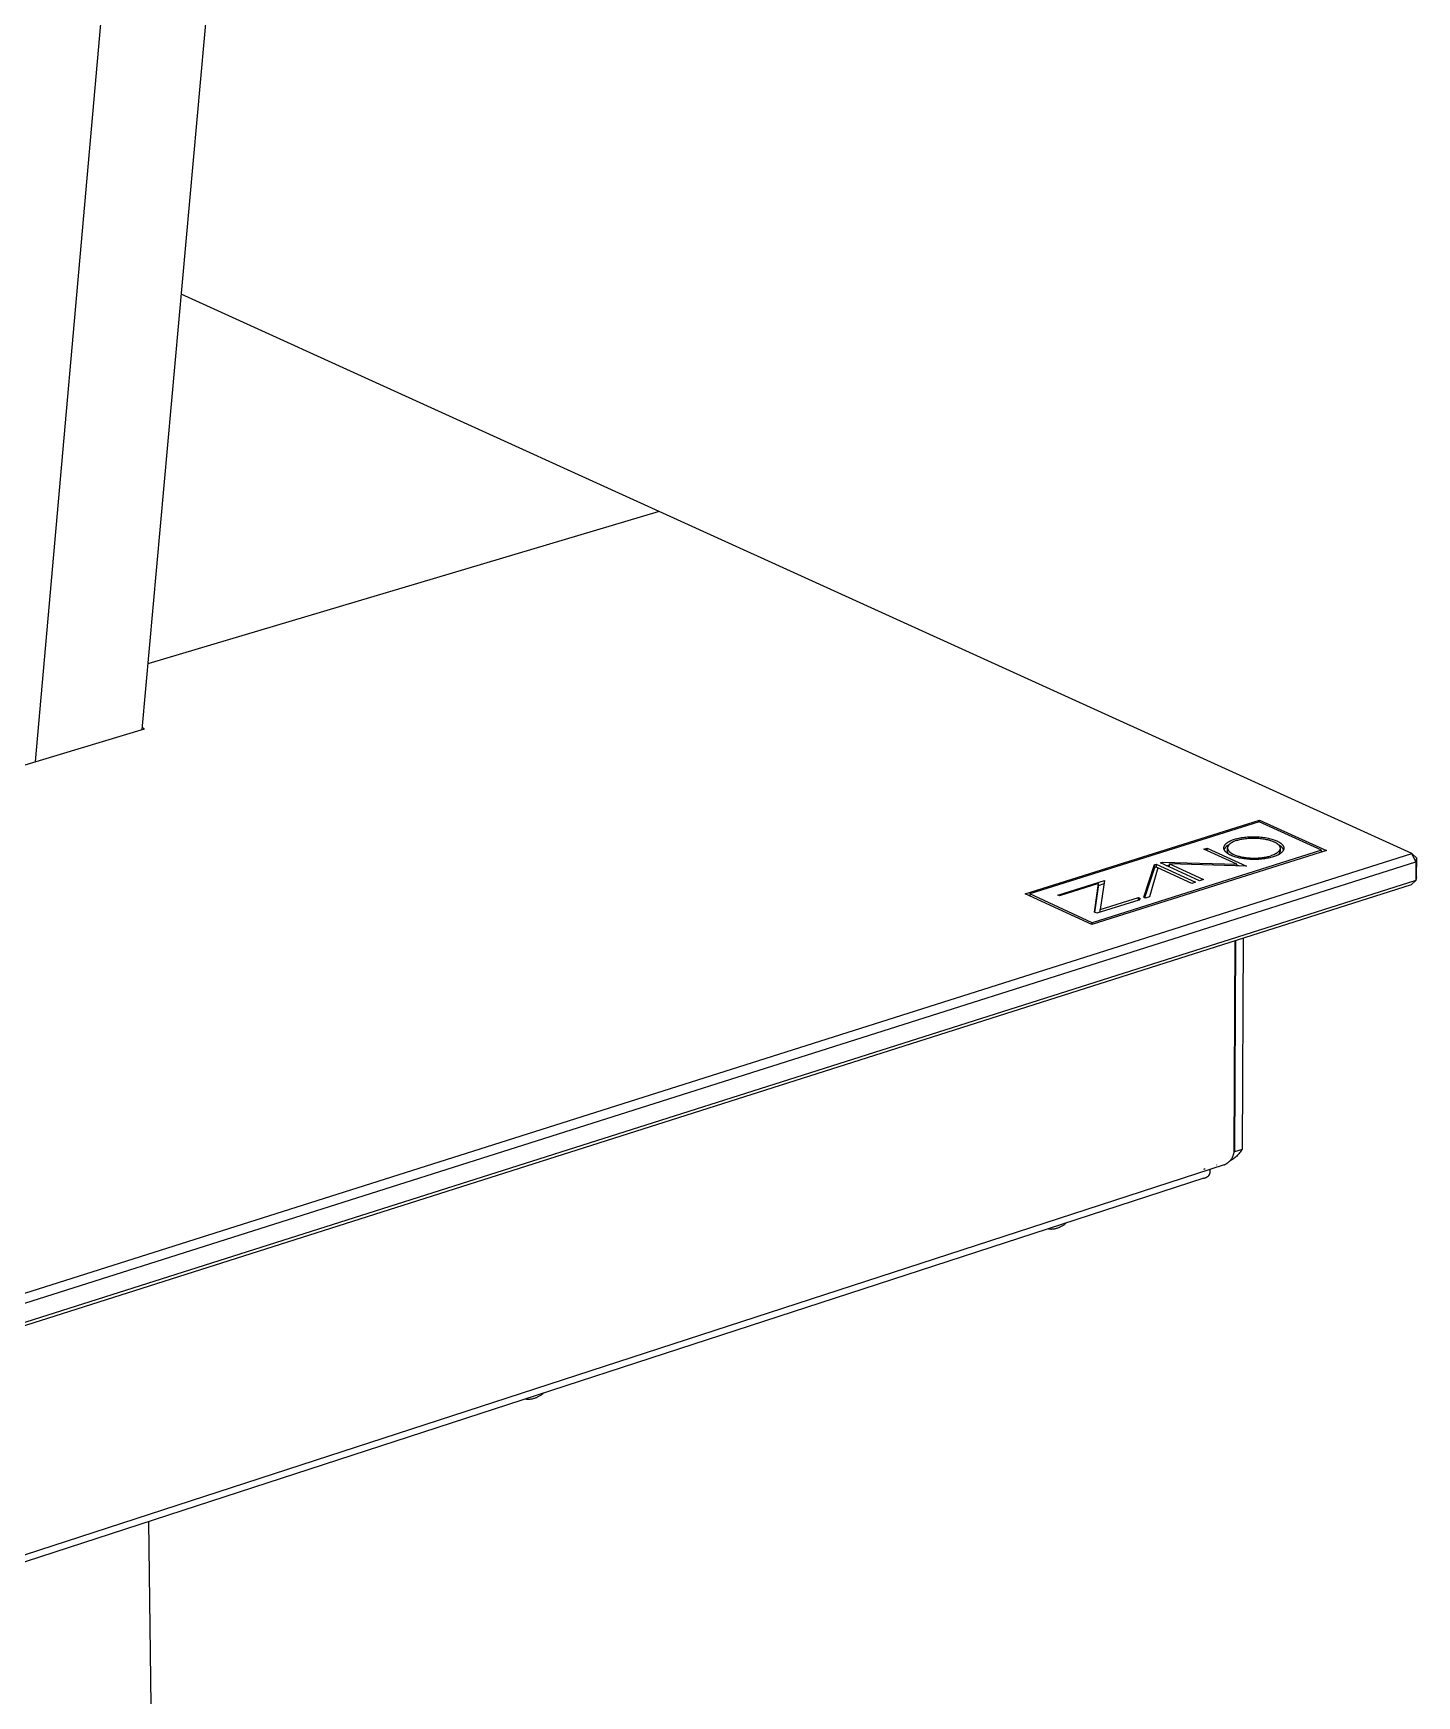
# Model space of a CAD drawing. Header units: millimetres. Extents: x -2542 to 6192, y -257 to 5845.
# Drawn here: x 43.3 to 385.4, y 745.3 to 1156.5 of the extents above; entities that cross this region are included whole.
import ezdxf

# ---------------------------------------------------------------- set-up
doc = ezdxf.new("R2010")
doc.units = ezdxf.units.MM
doc.header["$MEASUREMENT"] = 0
doc.layers.add('Utwórz2D linie widoczne', color=7, linetype='Continuous', true_color=0x000000)

msp = doc.modelspace()

# ---------------------------------------------------------------- linework, layer by layer
at = {"layer": 'Utwórz2D linie widoczne'}
for p, q in [((139.85, 1760.88), (70.2, 984.29)), ((43.88, 976.39), (112.73, 1755.39)), ((198.06, 1038.26), (79.86, 1092)), ((198.06, 1038.26), (71.66, 1000.57)), ((384.2, 953.64), (198.06, 1038.26)), ((16.46, 968.15), (70.86, 984.49)), ((70.86, 984.49), (70.25, 984.78)), ((288.62, 943.7), (346.6, 961.92)), ((346.5, 961.48), (289.8, 943.66)), ((361.93, 954.44), (346.5, 961.48)), ((346.6, 961.43), (346.6, 961.92)), ((346.6, 961.92), (363.1, 954.39)), ((363.1, 954.39), (305.07, 936.06)), ((361.93, 954.44), (305.18, 936.51)), ((332.79, 954.73), (333.59, 954.98)), ((340.95, 950.98), (332.79, 954.73)), ((333.59, 954.36), (333.59, 954.98)), ((333.59, 954.98), (343.31, 950.52)), ((337.76, 955.12), (337.77, 955.16)), ((337.76, 955.09), (337.76, 955.12)), ((337.76, 955.05), (337.76, 955.09)), ((337.76, 955.02), (337.76, 955.05)), ((337.76, 954.98), (337.76, 955.02)), ((337.76, 954.94), (337.76, 954.98)), ((337.77, 954.91), (337.76, 954.94)), ((337.77, 955.2), (337.78, 955.23)), ((337.77, 955.16), (337.77, 955.2)), ((337.77, 954.87), (337.77, 954.91)), ((337.78, 954.83), (337.77, 954.87)), ((337.78, 955.23), (337.79, 955.27)), ((337.78, 954.8), (337.78, 954.83)), ((337.79, 954.76), (337.78, 954.8)), ((337.79, 955.27), (337.8, 955.31)), ((337.8, 954.73), (337.79, 954.76)), ((337.8, 955.31), (337.81, 955.34)), ((337.81, 954.69), (337.8, 954.73)), ((337.81, 955.34), (337.82, 955.38)), ((337.82, 954.65), (337.81, 954.69)), ((337.82, 955.38), (337.83, 955.41)), ((337.84, 954.62), (337.82, 954.65)), ((337.83, 955.41), (337.84, 955.45)), ((337.86, 954.72), (337.83, 954.64)), ((337.84, 955.45), (337.86, 955.49)), ((337.85, 954.58), (337.84, 954.62)), ((337.87, 954.55), (337.85, 954.58)), ((337.86, 955.49), (337.88, 955.52)), ((337.9, 954.8), (337.86, 954.72)), ((337.88, 954.51), (337.87, 954.55)), ((337.88, 955.52), (337.89, 955.56)), ((337.9, 954.48), (337.88, 954.51)), ((337.89, 955.56), (337.91, 955.59)), ((337.95, 954.87), (337.9, 954.8)), ((337.92, 954.44), (337.9, 954.48)), ((337.91, 955.59), (337.93, 955.63)), ((337.94, 954.41), (337.92, 954.44)), ((337.93, 955.63), (337.95, 955.66)), ((337.96, 954.37), (337.94, 954.41)), ((337.95, 955.66), (337.98, 955.7)), ((337.99, 954.94), (337.95, 954.87)), ((337.98, 954.34), (337.96, 954.37)), ((337.98, 955.7), (338, 955.73)), ((338, 954.3), (337.98, 954.34)), ((338.04, 955.01), (337.99, 954.94)), ((338, 955.73), (338.02, 955.77)), ((338.03, 954.27), (338, 954.3)), ((338.02, 955.77), (338.05, 955.8)), ((338.05, 954.23), (338.03, 954.27)), ((338.09, 955.08), (338.04, 955.01)), ((338.05, 955.8), (338.08, 955.84)), ((338.08, 954.2), (338.05, 954.23)), ((338.08, 955.84), (338.1, 955.87)), ((338.11, 954.17), (338.08, 954.2)), ((338.15, 955.15), (338.09, 955.08)), ((338.1, 955.87), (338.13, 955.91)), ((338.14, 954.13), (338.11, 954.17)), ((338.13, 955.91), (338.16, 955.94)), ((338.17, 954.1), (338.14, 954.13)), ((338.2, 955.21), (338.15, 955.15)), ((338.16, 955.94), (338.19, 955.97)), ((338.2, 954.07), (338.17, 954.1)), ((338.19, 955.97), (338.23, 956.01)), ((338.26, 955.28), (338.2, 955.21)), ((338.23, 954.03), (338.2, 954.07)), ((338.23, 956.01), (338.26, 956.04)), ((338.26, 954), (338.23, 954.03)), ((338.26, 956.04), (338.29, 956.07)), ((338.32, 955.34), (338.26, 955.28)), ((338.29, 956.07), (338.33, 956.11)), ((338.38, 955.4), (338.32, 955.34)), ((338.33, 956.11), (338.4, 956.17)), ((338.44, 955.45), (338.38, 955.4)), ((338.4, 956.17), (338.48, 956.24)), ((338.51, 955.51), (338.44, 955.45)), ((338.48, 956.24), (338.56, 956.3)), ((338.58, 955.56), (338.51, 955.51)), ((338.56, 956.3), (338.65, 956.36)), ((338.65, 955.61), (338.58, 955.56)), ((338.65, 956.36), (338.74, 956.42)), ((338.72, 955.66), (338.65, 955.61)), ((338.67, 955.11), (338.66, 955.08)), ((338.66, 955.08), (338.66, 955.04)), ((338.66, 955.04), (338.66, 955.01)), ((338.66, 955.01), (338.66, 954.98)), ((338.66, 954.26), (338.66, 954.98)), ((338.66, 954.98), (338.67, 954.95)), ((338.66, 954.22), (338.66, 954.26)), ((338.66, 954.17), (338.66, 954.22)), ((338.67, 954.13), (338.66, 954.17)), ((338.68, 955.17), (338.67, 955.14)), ((338.67, 955.14), (338.67, 955.11)), ((338.67, 954.95), (338.67, 954.92)), ((338.67, 954.92), (338.67, 954.88)), ((338.67, 954.88), (338.68, 954.85)), ((338.68, 954.09), (338.67, 954.13)), ((338.69, 955.24), (338.68, 955.2)), ((338.68, 955.2), (338.68, 955.17)), ((338.68, 954.85), (338.68, 954.82)), ((338.68, 954.82), (338.69, 954.79)), ((338.68, 954.05), (338.68, 954.09)), ((338.69, 954.01), (338.68, 954.05)), ((338.7, 955.27), (338.69, 955.24)), ((338.69, 954.79), (338.7, 954.76)), ((338.71, 955.33), (338.7, 955.3)), ((338.7, 955.3), (338.7, 955.27)), ((338.7, 954.76), (338.71, 954.73)), ((338.73, 955.36), (338.71, 955.33)), ((338.71, 954.73), (338.72, 954.69)), ((338.79, 955.7), (338.72, 955.66)), ((338.72, 954.69), (338.73, 954.66)), ((338.74, 955.39), (338.73, 955.36)), ((338.73, 954.66), (338.74, 954.63)), ((338.74, 956.42), (338.83, 956.48)), ((338.75, 955.43), (338.74, 955.39)), ((338.74, 954.63), (338.76, 954.6)), ((338.77, 955.46), (338.75, 955.43)), ((338.76, 954.6), (338.77, 954.57)), ((338.78, 955.49), (338.77, 955.46)), ((338.77, 954.57), (338.79, 954.54)), ((338.8, 955.52), (338.78, 955.49)), ((338.86, 955.75), (338.79, 955.7)), ((338.79, 954.54), (338.8, 954.51)), ((338.81, 955.55), (338.8, 955.52)), ((338.8, 954.51), (338.82, 954.48)), ((338.83, 955.58), (338.81, 955.55)), ((338.82, 954.48), (338.84, 954.45)), ((338.83, 956.48), (338.93, 956.54)), ((338.85, 955.61), (338.83, 955.58)), ((338.84, 954.45), (338.86, 954.42)), ((338.87, 955.64), (338.85, 955.61)), ((338.94, 955.79), (338.86, 955.75)), ((338.86, 954.42), (338.88, 954.39)), ((338.9, 955.67), (338.87, 955.64)), ((338.88, 954.39), (338.9, 954.36)), ((338.92, 955.7), (338.9, 955.67)), ((338.9, 954.36), (338.92, 954.33)), ((338.94, 955.73), (338.92, 955.7)), ((338.92, 954.33), (338.95, 954.3)), ((338.93, 956.54), (339.03, 956.59)), ((339.02, 955.82), (338.94, 955.79)), ((338.97, 955.76), (338.94, 955.73)), ((338.95, 954.3), (338.97, 954.27)), ((338.99, 955.79), (338.97, 955.76)), ((338.97, 954.27), (339, 954.24)), ((339.02, 955.82), (338.99, 955.79)), ((339, 954.24), (339.02, 954.21)), ((339.05, 955.85), (339.02, 955.82)), ((339.02, 954.21), (339.05, 954.18)), ((339.03, 956.59), (339.13, 956.65)), ((339.07, 955.88), (339.05, 955.85)), ((339.05, 954.18), (339.08, 954.15)), ((339.1, 955.91), (339.07, 955.88)), ((339.08, 954.15), (339.1, 954.12)), ((339.13, 955.94), (339.1, 955.91)), ((339.1, 954.12), (339.13, 954.09)), ((339.13, 956.65), (339.23, 956.7)), ((339.16, 955.97), (339.13, 955.94)), ((339.13, 954.09), (339.16, 954.07)), ((339.23, 956.03), (339.16, 955.97)), ((339.16, 954.07), (339.23, 954.01)), ((339.23, 956.7), (339.34, 956.76)), ((339.3, 956.08), (339.23, 956.03)), ((339.37, 956.14), (339.3, 956.08)), ((339.34, 956.76), (339.45, 956.81)), ((339.44, 956.19), (339.37, 956.14)), ((339.52, 956.25), (339.44, 956.19)), ((339.45, 956.81), (339.56, 956.86)), ((339.6, 956.3), (339.52, 956.25)), ((339.56, 956.86), (339.68, 956.91)), ((339.69, 956.35), (339.6, 956.3)), ((339.68, 956.91), (339.91, 957)), ((339.78, 956.4), (339.69, 956.35)), ((339.86, 956.45), (339.78, 956.4)), ((339.96, 956.5), (339.86, 956.45)), ((339.91, 957), (340.15, 957.09)), ((340.05, 956.54), (339.96, 956.5)), ((340.15, 956.59), (340.05, 956.54)), ((340.15, 957.09), (340.4, 957.17)), ((340.25, 956.63), (340.15, 956.59)), ((340.35, 956.67), (340.25, 956.63)), ((340.55, 956.76), (340.35, 956.67)), ((340.4, 957.17), (340.66, 957.25)), ((340.77, 956.83), (340.55, 956.76)), ((340.66, 957.25), (340.93, 957.32)), ((340.98, 956.9), (340.77, 956.83)), ((340.93, 957.32), (341.21, 957.39)), ((340.98, 956.9), (341.21, 956.97)), ((341.21, 957.39), (341.51, 957.46)), ((341.21, 956.97), (341.45, 957.04)), ((341.45, 957.04), (341.7, 957.1)), ((341.51, 957.46), (341.82, 957.52)), ((341.7, 957.1), (341.96, 957.16)), ((341.82, 957.52), (342.14, 957.58)), ((341.96, 957.16), (342.23, 957.21)), ((342.14, 957.58), (342.48, 957.63)), ((342.23, 957.21), (342.51, 957.26)), ((342.48, 957.63), (342.82, 957.67)), ((342.51, 957.26), (342.8, 957.31)), ((342.8, 957.31), (343.11, 957.35)), ((342.82, 957.67), (343.17, 957.71)), ((343.11, 957.35), (343.42, 957.38)), ((343.17, 957.71), (343.53, 957.74)), ((343.42, 957.38), (343.73, 957.41)), ((343.53, 957.74), (343.9, 957.77)), ((343.73, 957.41), (344.06, 957.43)), ((343.9, 957.77), (344.28, 957.79)), ((344.06, 957.43), (344.38, 957.45)), ((344.28, 957.79), (344.65, 957.8)), ((344.38, 957.45), (344.72, 957.46)), ((344.65, 957.8), (345.03, 957.81)), ((344.72, 957.46), (345.05, 957.46)), ((345.03, 957.81), (345.42, 957.8)), ((345.05, 957.46), (345.39, 957.46)), ((345.39, 957.46), (345.72, 957.45)), ((345.42, 957.8), (345.8, 957.79)), ((345.72, 957.45), (346.06, 957.43)), ((345.8, 957.79), (346.18, 957.77)), ((346.06, 957.43), (346.39, 957.41)), ((346.18, 957.77), (346.56, 957.75)), ((346.39, 957.41), (346.71, 957.38)), ((346.56, 957.75), (346.93, 957.72)), ((346.71, 957.38), (347.04, 957.35)), ((346.93, 957.72), (347.3, 957.68)), ((347.04, 957.35), (347.35, 957.31)), ((347.3, 957.68), (347.65, 957.63)), ((347.35, 957.31), (347.66, 957.26)), ((347.65, 957.63), (348, 957.58)), ((347.66, 957.26), (347.96, 957.21)), ((347.96, 957.21), (348.25, 957.15)), ((348, 957.58), (348.34, 957.52)), ((348.25, 957.15), (348.52, 957.09)), ((348.34, 957.52), (348.67, 957.45)), ((348.52, 957.09), (348.79, 957.02)), ((348.67, 957.45), (348.99, 957.38)), ((348.79, 957.02), (349.05, 956.95)), ((348.99, 957.38), (349.3, 957.3)), ((349.05, 956.95), (349.29, 956.88)), ((349.29, 956.88), (349.52, 956.8)), ((349.3, 957.3), (349.59, 957.22)), ((349.52, 956.8), (349.74, 956.72)), ((349.59, 957.22), (349.86, 957.14)), ((349.74, 956.72), (349.94, 956.64)), ((349.86, 957.14), (350.13, 957.05)), ((349.94, 956.64), (350.13, 956.56)), ((350.13, 957.05), (350.37, 956.96)), ((350.13, 956.56), (350.23, 956.51)), ((350.23, 956.51), (350.32, 956.47)), ((350.32, 956.47), (350.4, 956.42)), ((350.37, 956.96), (350.61, 956.87)), ((350.4, 956.42), (350.49, 956.38)), ((350.49, 956.38), (350.57, 956.33)), ((350.57, 956.33), (350.66, 956.28)), ((350.61, 956.87), (350.82, 956.77)), ((350.66, 956.28), (350.74, 956.23)), ((350.74, 956.23), (350.81, 956.18)), ((350.81, 956.18), (350.89, 956.13)), ((350.82, 956.77), (350.93, 956.73)), ((350.89, 956.13), (350.96, 956.08)), ((350.93, 956.73), (351.03, 956.68)), ((350.96, 956.08), (351.03, 956.02)), ((351.03, 956.68), (351.13, 956.62)), ((351.03, 956.02), (351.09, 955.97)), ((351.09, 955.97), (351.16, 955.91)), ((351.13, 956.62), (351.23, 956.57)), ((351.16, 955.91), (351.19, 955.89)), ((351.2, 954.04), (351.17, 954.01)), ((351.19, 955.89), (351.22, 955.86)), ((351.23, 954.07), (351.2, 954.04)), ((351.22, 955.86), (351.24, 955.83)), ((351.23, 956.57), (351.33, 956.52)), ((351.26, 954.1), (351.23, 954.07)), ((351.24, 955.83), (351.27, 955.8)), ((351.28, 954.12), (351.26, 954.1)), ((351.27, 955.8), (351.3, 955.77)), ((351.31, 954.15), (351.28, 954.12)), ((351.3, 955.77), (351.33, 955.74)), ((351.34, 954.18), (351.31, 954.15)), ((351.39, 955.71), (351.32, 955.75)), ((351.33, 956.52), (351.42, 956.46)), ((351.33, 955.74), (351.35, 955.71)), ((351.36, 954.21), (351.34, 954.18)), ((351.35, 955.71), (351.37, 955.68)), ((351.39, 954.24), (351.36, 954.21)), ((351.37, 955.68), (351.4, 955.65)), ((351.47, 955.67), (351.39, 955.71)), ((351.41, 954.27), (351.39, 954.24)), ((351.4, 955.65), (351.42, 955.62)), ((351.43, 954.31), (351.41, 954.27)), ((351.42, 956.46), (351.51, 956.41)), ((351.42, 955.62), (351.44, 955.59)), ((351.46, 954.34), (351.43, 954.31)), ((351.44, 955.59), (351.46, 955.56)), ((351.46, 955.56), (351.48, 955.53)), ((351.48, 954.37), (351.46, 954.34)), ((351.54, 955.63), (351.47, 955.67)), ((351.48, 955.53), (351.5, 955.5)), ((351.49, 954.4), (351.48, 954.37)), ((351.51, 954.43), (351.49, 954.4)), ((351.5, 955.5), (351.52, 955.47)), ((351.51, 956.41), (351.6, 956.35)), ((351.53, 954.46), (351.51, 954.43)), ((351.52, 955.47), (351.54, 955.44)), ((351.55, 954.49), (351.53, 954.46)), ((351.61, 955.58), (351.54, 955.63)), ((351.54, 955.44), (351.55, 955.41)), ((351.55, 955.41), (351.57, 955.38)), ((351.56, 954.52), (351.55, 954.49)), ((351.58, 954.55), (351.56, 954.52)), ((351.57, 955.38), (351.58, 955.35)), ((351.58, 955.35), (351.59, 955.32)), ((351.59, 954.59), (351.58, 954.55)), ((351.59, 955.32), (351.6, 955.29)), ((351.6, 954.62), (351.59, 954.59)), ((351.6, 956.35), (351.68, 956.29)), ((351.6, 955.29), (351.61, 955.25)), ((351.61, 954.65), (351.6, 954.62)), ((351.68, 955.53), (351.61, 955.58)), ((351.61, 955.25), (351.62, 955.22)), ((351.62, 954.68), (351.61, 954.65)), ((351.62, 955.22), (351.63, 955.19)), ((351.63, 954.71), (351.62, 954.68)), ((351.63, 955.19), (351.64, 955.16)), ((351.64, 954.74), (351.63, 954.71)), ((351.63, 953.98), (351.64, 954.02)), ((351.64, 955.16), (351.65, 955.13)), ((351.65, 954.78), (351.64, 954.74)), ((351.64, 954.02), (351.65, 954.06)), ((351.65, 955.13), (351.65, 955.1)), ((351.65, 955.1), (351.66, 955.06)), ((351.66, 954.84), (351.65, 954.81)), ((351.65, 954.81), (351.65, 954.78)), ((351.65, 954.14), (351.66, 954.18)), ((351.65, 954.1), (351.65, 954.14)), ((351.65, 954.06), (351.65, 954.1)), ((351.66, 955.06), (351.66, 955.03)), ((351.66, 955.03), (351.66, 955)), ((351.66, 955), (351.66, 954.97)), ((351.66, 954.97), (351.66, 954.94)), ((351.66, 954.94), (351.66, 954.18)), ((351.66, 954.94), (351.66, 954.9)), ((351.66, 954.9), (351.66, 954.87)), ((351.66, 954.87), (351.66, 954.84)), ((351.68, 956.29), (351.76, 956.23)), ((351.75, 955.48), (351.68, 955.53)), ((351.82, 955.43), (351.75, 955.48)), ((351.76, 956.23), (351.84, 956.17)), ((351.89, 955.37), (351.82, 955.43)), ((351.84, 956.17), (351.92, 956.11)), ((351.95, 955.32), (351.89, 955.37)), ((351.92, 956.11), (351.99, 956.04)), ((352.01, 955.26), (351.95, 955.32)), ((351.99, 956.04), (352.02, 956.01)), ((352.07, 955.2), (352.01, 955.26)), ((352.02, 956.01), (352.06, 955.98)), ((352.06, 955.98), (352.09, 955.95)), ((352.13, 955.13), (352.07, 955.2)), ((352.09, 955.95), (352.12, 955.91)), ((352.12, 955.91), (352.15, 955.88)), ((352.18, 955.07), (352.13, 955.13)), ((352.17, 954.04), (352.14, 954)), ((352.15, 955.88), (352.18, 955.85)), ((352.2, 954.07), (352.17, 954.04)), ((352.18, 955.85), (352.21, 955.81)), ((352.23, 955), (352.18, 955.07)), ((352.23, 954.11), (352.2, 954.07)), ((352.21, 955.81), (352.24, 955.78)), ((352.28, 954.93), (352.23, 955)), ((352.25, 954.14), (352.23, 954.11)), ((352.24, 955.78), (352.27, 955.75)), ((352.28, 954.18), (352.25, 954.14)), ((352.27, 955.75), (352.29, 955.71)), ((352.33, 954.86), (352.28, 954.93)), ((352.31, 954.21), (352.28, 954.18)), ((352.29, 955.71), (352.32, 955.68)), ((352.33, 954.24), (352.31, 954.21)), ((352.32, 955.68), (352.34, 955.64)), ((352.38, 954.79), (352.33, 954.86)), ((352.35, 954.28), (352.33, 954.24)), ((352.34, 955.64), (352.36, 955.61)), ((352.38, 954.32), (352.35, 954.28)), ((352.36, 955.61), (352.38, 955.57)), ((352.38, 955.57), (352.4, 955.54)), ((352.42, 954.71), (352.38, 954.79)), ((352.4, 954.35), (352.38, 954.32)), ((352.4, 955.54), (352.42, 955.5)), ((352.42, 954.39), (352.4, 954.35)), ((352.42, 955.5), (352.44, 955.47)), ((352.46, 954.64), (352.42, 954.71)), ((352.44, 954.42), (352.42, 954.39)), ((352.44, 955.47), (352.46, 955.43)), ((352.45, 954.46), (352.44, 954.42)), ((352.47, 954.49), (352.45, 954.46)), ((352.46, 955.43), (352.47, 955.4)), ((352.5, 954.56), (352.46, 954.64)), ((352.47, 955.4), (352.49, 955.36)), ((352.48, 954.53), (352.47, 954.49)), ((352.5, 954.57), (352.48, 954.53)), ((352.49, 955.36), (352.5, 955.33)), ((352.5, 955.33), (352.51, 955.29)), ((352.51, 954.6), (352.5, 954.57)), ((352.51, 955.29), (352.52, 955.25)), ((352.52, 954.64), (352.51, 954.6)), ((352.52, 955.25), (352.53, 955.22)), ((352.53, 954.67), (352.52, 954.64)), ((352.53, 955.22), (352.54, 955.18)), ((352.54, 954.71), (352.53, 954.67)), ((352.54, 955.18), (352.55, 955.15)), ((352.55, 954.75), (352.54, 954.71)), ((352.55, 955.15), (352.55, 955.11)), ((352.55, 955.11), (352.56, 955.07)), ((352.56, 954.82), (352.55, 954.78)), ((352.55, 954.78), (352.55, 954.75)), ((352.56, 955.07), (352.56, 955.04)), ((352.56, 955.04), (352.57, 955)), ((352.57, 954.89), (352.56, 954.86)), ((352.56, 954.86), (352.56, 954.82)), ((352.57, 955), (352.57, 954.96)), ((352.57, 954.96), (352.57, 954.93)), ((352.57, 954.93), (352.57, 954.89)), ((361.93, 954.02), (361.93, 954.44)), ((361.93, 954.16), (362.1, 954.08)), ((21.82, 838.79), (384.2, 953.64)), ((22.9, 836.65), (385.26, 951.61)), ((317.92, 942.81), (320.62, 950.9)), ((320.62, 950.13), (318.14, 942.71)), ((321.41, 950.14), (319.34, 942.96)), ((320.62, 950.9), (321, 951.02)), ((320.62, 950.9), (320.62, 950.13)), ((321, 950.25), (320.62, 950.13)), ((321, 951.02), (321, 950.25)), ((321, 951.02), (330.7, 946.55)), ((321.39, 950.07), (321, 950.25)), ((329.82, 946.27), (321.41, 950.14)), ((322.05, 951.35), (322.54, 951.5)), ((331.76, 946.88), (322.05, 951.35)), ((322.53, 951.13), (322.54, 951.5)), ((322.54, 951.5), (340.95, 950.98)), ((323.45, 950.7), (324.31, 950.68)), ((324.31, 950.31), (324.31, 951.06)), ((343.31, 950.52), (324.31, 951.06)), ((324.31, 951.06), (332.73, 947.18)), ((338.29, 953.97), (338.26, 954)), ((338.33, 953.94), (338.29, 953.97)), ((338.4, 953.87), (338.33, 953.94)), ((338.48, 953.81), (338.4, 953.87)), ((338.55, 953.75), (338.48, 953.81)), ((338.63, 953.69), (338.55, 953.75)), ((338.72, 953.63), (338.63, 953.69)), ((338.7, 953.97), (338.69, 954.01)), ((338.71, 953.94), (338.7, 953.97)), ((338.73, 953.9), (338.71, 953.94)), ((338.81, 953.57), (338.72, 953.63)), ((338.74, 953.86), (338.73, 953.9)), ((338.76, 953.82), (338.74, 953.86)), ((338.77, 953.78), (338.76, 953.82)), ((338.79, 953.75), (338.77, 953.78)), ((338.81, 953.71), (338.79, 953.75)), ((338.83, 953.68), (338.81, 953.71)), ((338.9, 953.52), (338.81, 953.57)), ((338.85, 953.64), (338.83, 953.68)), ((338.88, 953.61), (338.85, 953.64)), ((338.9, 953.57), (338.88, 953.61)), ((338.93, 953.54), (338.9, 953.57)), ((338.99, 953.46), (338.9, 953.52)), ((338.95, 953.51), (338.93, 953.54)), ((338.98, 953.48), (338.95, 953.51)), ((339.01, 953.45), (338.98, 953.48)), ((339.09, 953.41), (338.99, 953.46)), ((339.18, 953.35), (339.09, 953.41)), ((339.28, 953.3), (339.18, 953.35)), ((339.23, 954.01), (339.29, 953.95)), ((339.39, 953.25), (339.28, 953.3)), ((339.29, 953.95), (339.36, 953.9)), ((339.36, 953.9), (339.43, 953.85)), ((339.49, 953.2), (339.39, 953.25)), ((339.43, 953.85), (339.51, 953.8)), ((339.71, 953.11), (339.49, 953.2)), ((339.51, 953.8), (339.58, 953.75)), ((339.58, 953.75), (339.66, 953.7)), ((339.66, 953.7), (339.75, 953.65)), ((339.94, 953.01), (339.71, 953.11)), ((339.75, 953.65), (339.83, 953.6)), ((339.83, 953.6), (339.92, 953.55)), ((339.92, 953.55), (340, 953.51)), ((340.19, 952.92), (339.94, 953.01)), ((340, 953.51), (340.09, 953.46)), ((340.09, 953.46), (340.18, 953.42)), ((340.18, 953.42), (340.38, 953.34)), ((340.45, 952.84), (340.19, 952.92)), ((340.38, 953.34), (340.58, 953.26)), ((340.73, 952.75), (340.45, 952.84)), ((340.58, 953.26), (340.8, 953.18)), ((341.02, 952.67), (340.73, 952.75)), ((340.8, 953.18), (341.03, 953.1)), ((340.95, 950.59), (340.95, 950.98)), ((340.95, 950.83), (341.51, 950.57)), ((341.33, 952.59), (341.02, 952.67)), ((341.03, 953.1), (341.27, 953.02)), ((341.27, 953.02), (341.53, 952.95)), ((341.64, 952.52), (341.33, 952.59)), ((341.53, 952.95), (341.8, 952.89)), ((341.97, 952.46), (341.64, 952.52)), ((341.8, 952.89), (342.07, 952.83)), ((342.31, 952.4), (341.97, 952.46)), ((342.07, 952.83), (342.36, 952.77)), ((342.67, 952.35), (342.31, 952.4)), ((342.36, 952.77), (342.66, 952.72)), ((342.66, 952.72), (342.97, 952.67)), ((343.02, 952.3), (342.67, 952.35)), ((342.97, 952.67), (343.29, 952.63)), ((343.39, 952.26), (343.02, 952.3)), ((343.29, 952.63), (343.61, 952.59)), ((343.77, 952.23), (343.39, 952.26)), ((343.61, 952.59), (343.94, 952.56)), ((344.14, 952.2), (343.77, 952.23)), ((343.94, 952.56), (344.27, 952.54)), ((344.52, 952.18), (344.14, 952.2)), ((344.27, 952.54), (344.6, 952.52)), ((344.91, 952.17), (344.52, 952.18)), ((344.6, 952.52), (344.94, 952.52)), ((345.29, 952.17), (344.91, 952.17)), ((344.94, 952.52), (345.27, 952.51)), ((345.27, 952.51), (345.61, 952.52)), ((345.67, 952.17), (345.29, 952.17)), ((345.61, 952.52), (345.94, 952.53)), ((346.05, 952.18), (345.67, 952.17)), ((345.94, 952.53), (346.27, 952.54)), ((346.43, 952.2), (346.05, 952.18)), ((346.27, 952.54), (346.6, 952.57)), ((346.79, 952.23), (346.43, 952.2)), ((346.6, 952.57), (346.91, 952.6)), ((347.16, 952.26), (346.79, 952.23)), ((346.91, 952.6), (347.22, 952.63)), ((347.51, 952.3), (347.16, 952.26)), ((347.22, 952.63), (347.53, 952.67)), ((347.85, 952.35), (347.51, 952.3)), ((347.53, 952.67), (347.82, 952.72)), ((347.82, 952.72), (348.1, 952.77)), ((348.19, 952.4), (347.85, 952.35)), ((348.1, 952.77), (348.37, 952.82)), ((348.51, 952.46), (348.19, 952.4)), ((348.37, 952.82), (348.64, 952.88)), ((348.82, 952.52), (348.51, 952.46)), ((348.64, 952.88), (348.88, 952.94)), ((349.12, 952.58), (348.82, 952.52)), ((348.88, 952.94), (349.12, 953.01)), ((349.12, 953.01), (349.35, 953.07)), ((349.4, 952.65), (349.12, 952.58)), ((349.57, 953.15), (349.35, 953.07)), ((349.67, 952.73), (349.4, 952.65)), ((349.78, 953.22), (349.57, 953.15)), ((349.93, 952.81), (349.67, 952.73)), ((349.99, 953.3), (349.78, 953.22)), ((350.18, 952.89), (349.93, 952.81)), ((350.09, 953.35), (349.99, 953.3)), ((350.18, 953.39), (350.09, 953.35)), ((350.28, 953.44), (350.18, 953.39)), ((350.42, 952.98), (350.18, 952.89)), ((350.37, 953.48), (350.28, 953.44)), ((350.47, 953.53), (350.37, 953.48)), ((350.66, 953.07), (350.42, 952.98)), ((350.56, 953.58), (350.47, 953.53)), ((350.64, 953.63), (350.56, 953.58)), ((350.73, 953.68), (350.64, 953.63)), ((350.77, 953.12), (350.66, 953.07)), ((350.81, 953.73), (350.73, 953.68)), ((350.88, 953.17), (350.77, 953.12)), ((350.89, 953.79), (350.81, 953.73)), ((350.99, 953.22), (350.88, 953.17)), ((350.96, 953.84), (350.89, 953.79)), ((351.03, 953.9), (350.96, 953.84)), ((351.1, 953.27), (350.99, 953.22)), ((351.1, 953.95), (351.03, 953.9)), ((351.17, 954.01), (351.1, 953.95)), ((351.21, 953.33), (351.1, 953.27)), ((351.31, 953.38), (351.21, 953.33)), ((351.3, 953.38), (351.33, 953.41)), ((351.41, 953.44), (351.31, 953.38)), ((351.33, 953.41), (351.36, 953.44)), ((351.36, 953.44), (351.38, 953.47)), ((351.38, 953.47), (351.41, 953.5)), ((351.41, 953.5), (351.43, 953.53)), ((351.5, 953.5), (351.41, 953.44)), ((351.43, 953.53), (351.46, 953.57)), ((351.46, 953.57), (351.48, 953.6)), ((351.48, 953.6), (351.5, 953.64)), ((351.5, 953.64), (351.52, 953.67)), ((351.59, 953.56), (351.5, 953.5)), ((351.52, 953.67), (351.54, 953.71)), ((351.54, 953.71), (351.55, 953.75)), ((351.55, 953.75), (351.57, 953.78)), ((351.57, 953.78), (351.59, 953.82)), ((351.59, 953.82), (351.6, 953.86)), ((351.68, 953.62), (351.59, 953.56)), ((351.6, 953.86), (351.61, 953.9)), ((351.61, 953.9), (351.62, 953.94)), ((351.62, 953.94), (351.63, 953.98)), ((351.77, 953.68), (351.68, 953.62)), ((351.85, 953.74), (351.77, 953.68)), ((351.93, 953.81), (351.85, 953.74)), ((352, 953.87), (351.93, 953.81)), ((352.04, 953.9), (352, 953.87)), ((352.07, 953.94), (352.04, 953.9)), ((352.1, 953.97), (352.07, 953.94)), ((352.14, 954), (352.1, 953.97)), ((384.2, 953.64), (385.45, 952.5)), ((385.26, 951.61), (384.2, 953.64)), ((385.26, 951.61), (385.22, 947)), ((385.26, 951.61), (385.45, 952.5)), ((385.41, 947.89), (385.45, 952.5)), ((21.95, 830.79), (384.13, 945.95)), ((385.22, 947), (22.97, 831.85)), ((296.66, 943.36), (308.25, 947.01)), ((306.78, 946.19), (297.12, 943.15)), ((305.75, 939.14), (306.78, 946.19)), ((306.77, 945.42), (306.78, 946.19)), ((306.78, 945.77), (308.14, 946.2)), ((308.25, 947.01), (307.2, 939.76)), ((330.7, 946.55), (329.82, 946.27)), ((332.73, 947.18), (331.76, 946.88)), ((385.22, 947), (384.13, 945.95)), ((385.41, 947.89), (385.22, 947)), ((305.07, 936.06), (288.62, 943.7)), ((289.61, 943.24), (289.8, 943.3)), ((289.8, 943.66), (289.8, 943.16)), ((305.18, 936.51), (289.8, 943.66)), ((297.12, 943.15), (296.66, 943.36)), ((305.86, 939.09), (306.77, 945.42)), ((316.71, 942.13), (306.35, 938.86)), ((307.2, 939.76), (316.63, 942.74)), ((316.63, 942.1), (316.63, 942.74)), ((316.63, 942.74), (317.06, 942.54)), ((317.06, 942.54), (316.71, 942.13)), ((318.31, 942.63), (317.92, 942.81)), ((319.34, 942.96), (318.31, 942.63)), ((306.35, 938.86), (305.75, 939.14)), ((307.2, 939.13), (307.2, 939.76)), ((305.18, 936.09), (305.18, 936.51)), ((340.29, 879.82), (340.56, 932.1)), ((340.62, 932.12), (340.35, 879.84)), ((342.52, 932.72), (342.24, 880.45)), ((342.24, 880.45), (340.35, 879.84)), ((341.95, 880.01), (341.8, 879.8)), ((342.1, 880.23), (341.95, 880.01)), ((342.24, 880.45), (342.1, 880.23)), ((337.8, 876.61), (1.29, 767.18)), ((335.92, 876.63), (335.92, 876.6)), ((337.8, 876.61), (337.93, 876.67)), ((337.93, 876.67), (338.06, 876.73)), ((338.06, 876.73), (338.18, 876.79)), ((338.18, 876.79), (338.31, 876.86)), ((338.31, 876.86), (338.43, 876.94)), ((338.43, 876.94), (338.55, 877.01)), ((338.55, 877.01), (338.66, 877.1)), ((338.66, 877.1), (338.78, 877.18)), ((338.78, 877.18), (338.89, 877.27)), ((338.89, 877.27), (338.99, 877.36)), ((338.99, 877.36), (339.1, 877.46)), ((339.1, 877.46), (339.19, 877.56)), ((339.19, 877.56), (339.29, 877.67)), ((339.46, 877.72), (339.23, 877.59)), ((339.29, 877.67), (339.38, 877.77)), ((339.38, 877.77), (339.47, 877.88)), ((339.69, 877.86), (339.46, 877.72)), ((339.47, 877.88), (339.56, 878)), ((339.56, 878), (339.64, 878.11)), ((339.64, 878.11), (339.72, 878.23)), ((339.91, 878), (339.69, 877.86)), ((339.72, 878.23), (339.79, 878.35)), ((339.79, 878.35), (339.86, 878.48)), ((339.86, 878.48), (339.92, 878.6)), ((340.12, 878.15), (339.91, 878)), ((339.92, 878.6), (339.98, 878.73)), ((339.98, 878.73), (340.03, 878.86)), ((340.03, 878.86), (340.09, 878.99)), ((340.09, 878.99), (340.13, 879.13)), ((340.33, 878.31), (340.12, 878.15)), ((340.13, 879.13), (340.17, 879.26)), ((340.17, 879.26), (340.21, 879.4)), ((340.21, 879.4), (340.24, 879.54)), ((340.24, 879.54), (340.27, 879.68)), ((340.27, 879.68), (340.29, 879.82)), ((340.29, 879.8), (340.35, 879.84)), ((340.54, 878.47), (340.33, 878.31)), ((340.73, 878.64), (340.54, 878.47)), ((340.93, 878.82), (340.73, 878.64)), ((341.11, 879.01), (340.93, 878.82)), ((341.3, 879.2), (341.11, 879.01)), ((341.47, 879.39), (341.3, 879.2)), ((341.64, 879.59), (341.47, 879.39)), ((341.8, 879.8), (341.64, 879.59)), ((332.8, 873.31), (3.85, 766.26)), ((332.8, 873.31), (332.96, 873.37)), ((332.82, 875.59), (332.96, 875.64)), ((332.96, 875.64), (333.11, 875.69)), ((332.96, 873.37), (333.1, 873.42)), ((333.1, 873.42), (333.18, 873.45)), ((333.18, 873.45), (333.25, 873.48)), ((333.25, 873.48), (333.32, 873.51)), ((333.32, 873.51), (333.38, 873.55)), ((333.38, 873.55), (333.45, 873.58)), ((333.45, 873.58), (333.52, 873.61)), ((333.52, 873.61), (333.58, 873.65)), ((333.58, 873.65), (333.64, 873.69)), ((333.64, 873.69), (333.7, 873.72)), ((333.7, 873.72), (333.75, 873.76)), ((333.75, 873.76), (333.81, 873.8)), ((333.81, 873.8), (333.86, 873.84)), ((333.86, 873.84), (333.88, 873.86)), ((333.88, 873.86), (333.91, 873.88)), ((333.91, 873.88), (333.93, 873.9)), ((333.93, 873.9), (333.95, 873.92)), ((333.95, 873.92), (333.97, 873.94)), ((333.97, 873.94), (333.99, 873.96)), ((333.99, 873.96), (334.02, 873.98)), ((334.02, 873.98), (334.04, 874.01)), ((334.04, 874.01), (334.05, 874.03)), ((334.05, 874.03), (334.07, 874.05)), ((334.07, 874.05), (334.09, 874.07)), ((334.09, 874.07), (334.11, 874.09)), ((334.11, 874.09), (334.12, 874.11)), ((334.12, 874.11), (334.14, 874.14)), ((334.14, 874.14), (334.15, 874.16)), ((334.15, 874.16), (334.17, 874.18)), ((334.17, 874.18), (334.18, 874.2)), ((334.18, 874.2), (334.19, 874.23)), ((334.19, 874.23), (334.2, 874.25)), ((334.2, 874.25), (334.21, 874.27)), ((334.21, 874.27), (334.22, 874.29)), ((334.22, 874.29), (334.23, 874.32)), ((334.23, 874.32), (334.24, 874.34)), ((334.24, 874.34), (334.25, 874.36)), ((334.25, 874.38), (334.26, 874.41)), ((334.25, 874.36), (334.25, 874.38)), ((334.26, 874.43), (334.27, 874.44)), ((334.26, 874.42), (334.26, 874.43)), ((334.26, 874.41), (334.26, 874.42)), ((334.27, 874.52), (334.28, 874.53)), ((334.27, 874.51), (334.27, 874.52)), ((334.27, 874.5), (334.27, 874.51)), ((334.27, 874.49), (334.27, 874.5)), ((334.27, 874.48), (334.27, 874.49)), ((334.27, 874.47), (334.27, 874.48)), ((334.27, 874.45), (334.27, 874.47)), ((334.27, 874.44), (334.27, 874.45)), ((334.28, 875.47), (334.28, 874.55)), ((334.28, 874.53), (334.28, 874.55)), ((294.38, 860.81), (294.56, 860.79)), ((294.56, 860.79), (294.75, 860.78)), ((294.75, 860.78), (294.93, 860.77)), ((294.93, 860.77), (295.11, 860.77)), ((295.11, 860.77), (295.3, 860.78)), ((295.3, 860.78), (295.48, 860.8)), ((295.48, 860.8), (295.66, 860.81)), ((295.66, 860.81), (295.84, 860.84)), ((295.84, 860.84), (296.03, 860.87)), ((296.03, 860.87), (296.2, 860.91)), ((296.2, 860.91), (296.38, 860.96)), ((296.38, 860.96), (296.56, 861.01)), ((296.56, 861.01), (296.73, 861.06)), ((296.73, 861.06), (296.91, 861.13)), ((296.91, 861.13), (297.05, 861.19)), ((297.05, 861.19), (297.07, 861.19)), ((297.07, 861.19), (297.09, 861.19)), ((297.09, 861.19), (297.1, 861.2)), ((297.1, 861.2), (297.12, 861.2)), ((297.12, 861.2), (297.14, 861.21)), ((297.14, 861.21), (297.15, 861.21)), ((297.15, 861.21), (297.17, 861.22)), ((297.17, 861.22), (297.18, 861.22)), ((297.35, 861.3), (297.18, 861.22)), ((297.51, 861.38), (297.35, 861.3)), ((297.67, 861.47), (297.51, 861.38)), ((297.83, 861.56), (297.67, 861.47)), ((297.99, 861.66), (297.83, 861.56)), ((298.14, 861.76), (297.99, 861.66)), ((298.29, 861.87), (298.14, 861.76)), ((298.44, 861.98), (298.29, 861.87)), ((298.58, 862.1), (298.44, 861.98)), ((298.71, 862.22), (298.58, 862.1)), ((165.08, 818.73), (165.27, 818.72)), ((165.27, 818.72), (165.46, 818.7)), ((165.46, 818.7), (165.65, 818.7)), ((165.65, 818.7), (165.83, 818.7)), ((165.83, 818.7), (166.02, 818.71)), ((166.02, 818.71), (166.21, 818.72)), ((166.21, 818.72), (166.39, 818.74)), ((166.39, 818.74), (166.58, 818.77)), ((166.58, 818.77), (166.76, 818.8)), ((166.76, 818.8), (166.95, 818.84)), ((166.95, 818.84), (167.13, 818.89)), ((167.13, 818.89), (167.31, 818.94)), ((167.31, 818.94), (167.49, 819)), ((167.49, 819), (167.66, 819.06)), ((167.66, 819.06), (167.82, 819.12)), ((167.82, 819.12), (167.83, 819.12)), ((167.83, 819.12), (167.85, 819.13)), ((167.85, 819.13), (167.87, 819.13)), ((167.87, 819.13), (167.89, 819.14)), ((167.89, 819.14), (167.91, 819.14)), ((167.91, 819.14), (167.92, 819.15)), ((167.92, 819.15), (167.94, 819.16)), ((167.94, 819.16), (167.96, 819.16)), ((168.13, 819.24), (167.96, 819.16)), ((168.29, 819.33), (168.13, 819.24)), ((168.46, 819.42), (168.29, 819.33)), ((168.62, 819.51), (168.46, 819.42)), ((168.78, 819.61), (168.62, 819.51)), ((168.93, 819.71), (168.78, 819.61)), ((169.08, 819.82), (168.93, 819.71)), ((169.23, 819.94), (169.08, 819.82)), ((169.37, 820.05), (169.23, 819.94)), ((169.51, 820.18), (169.37, 820.05)), ((77.99, 308.3), (71.92, 788.42))]:
    msp.add_line(p, q, dxfattribs=at)

doc.saveas('drawing.dxf')
